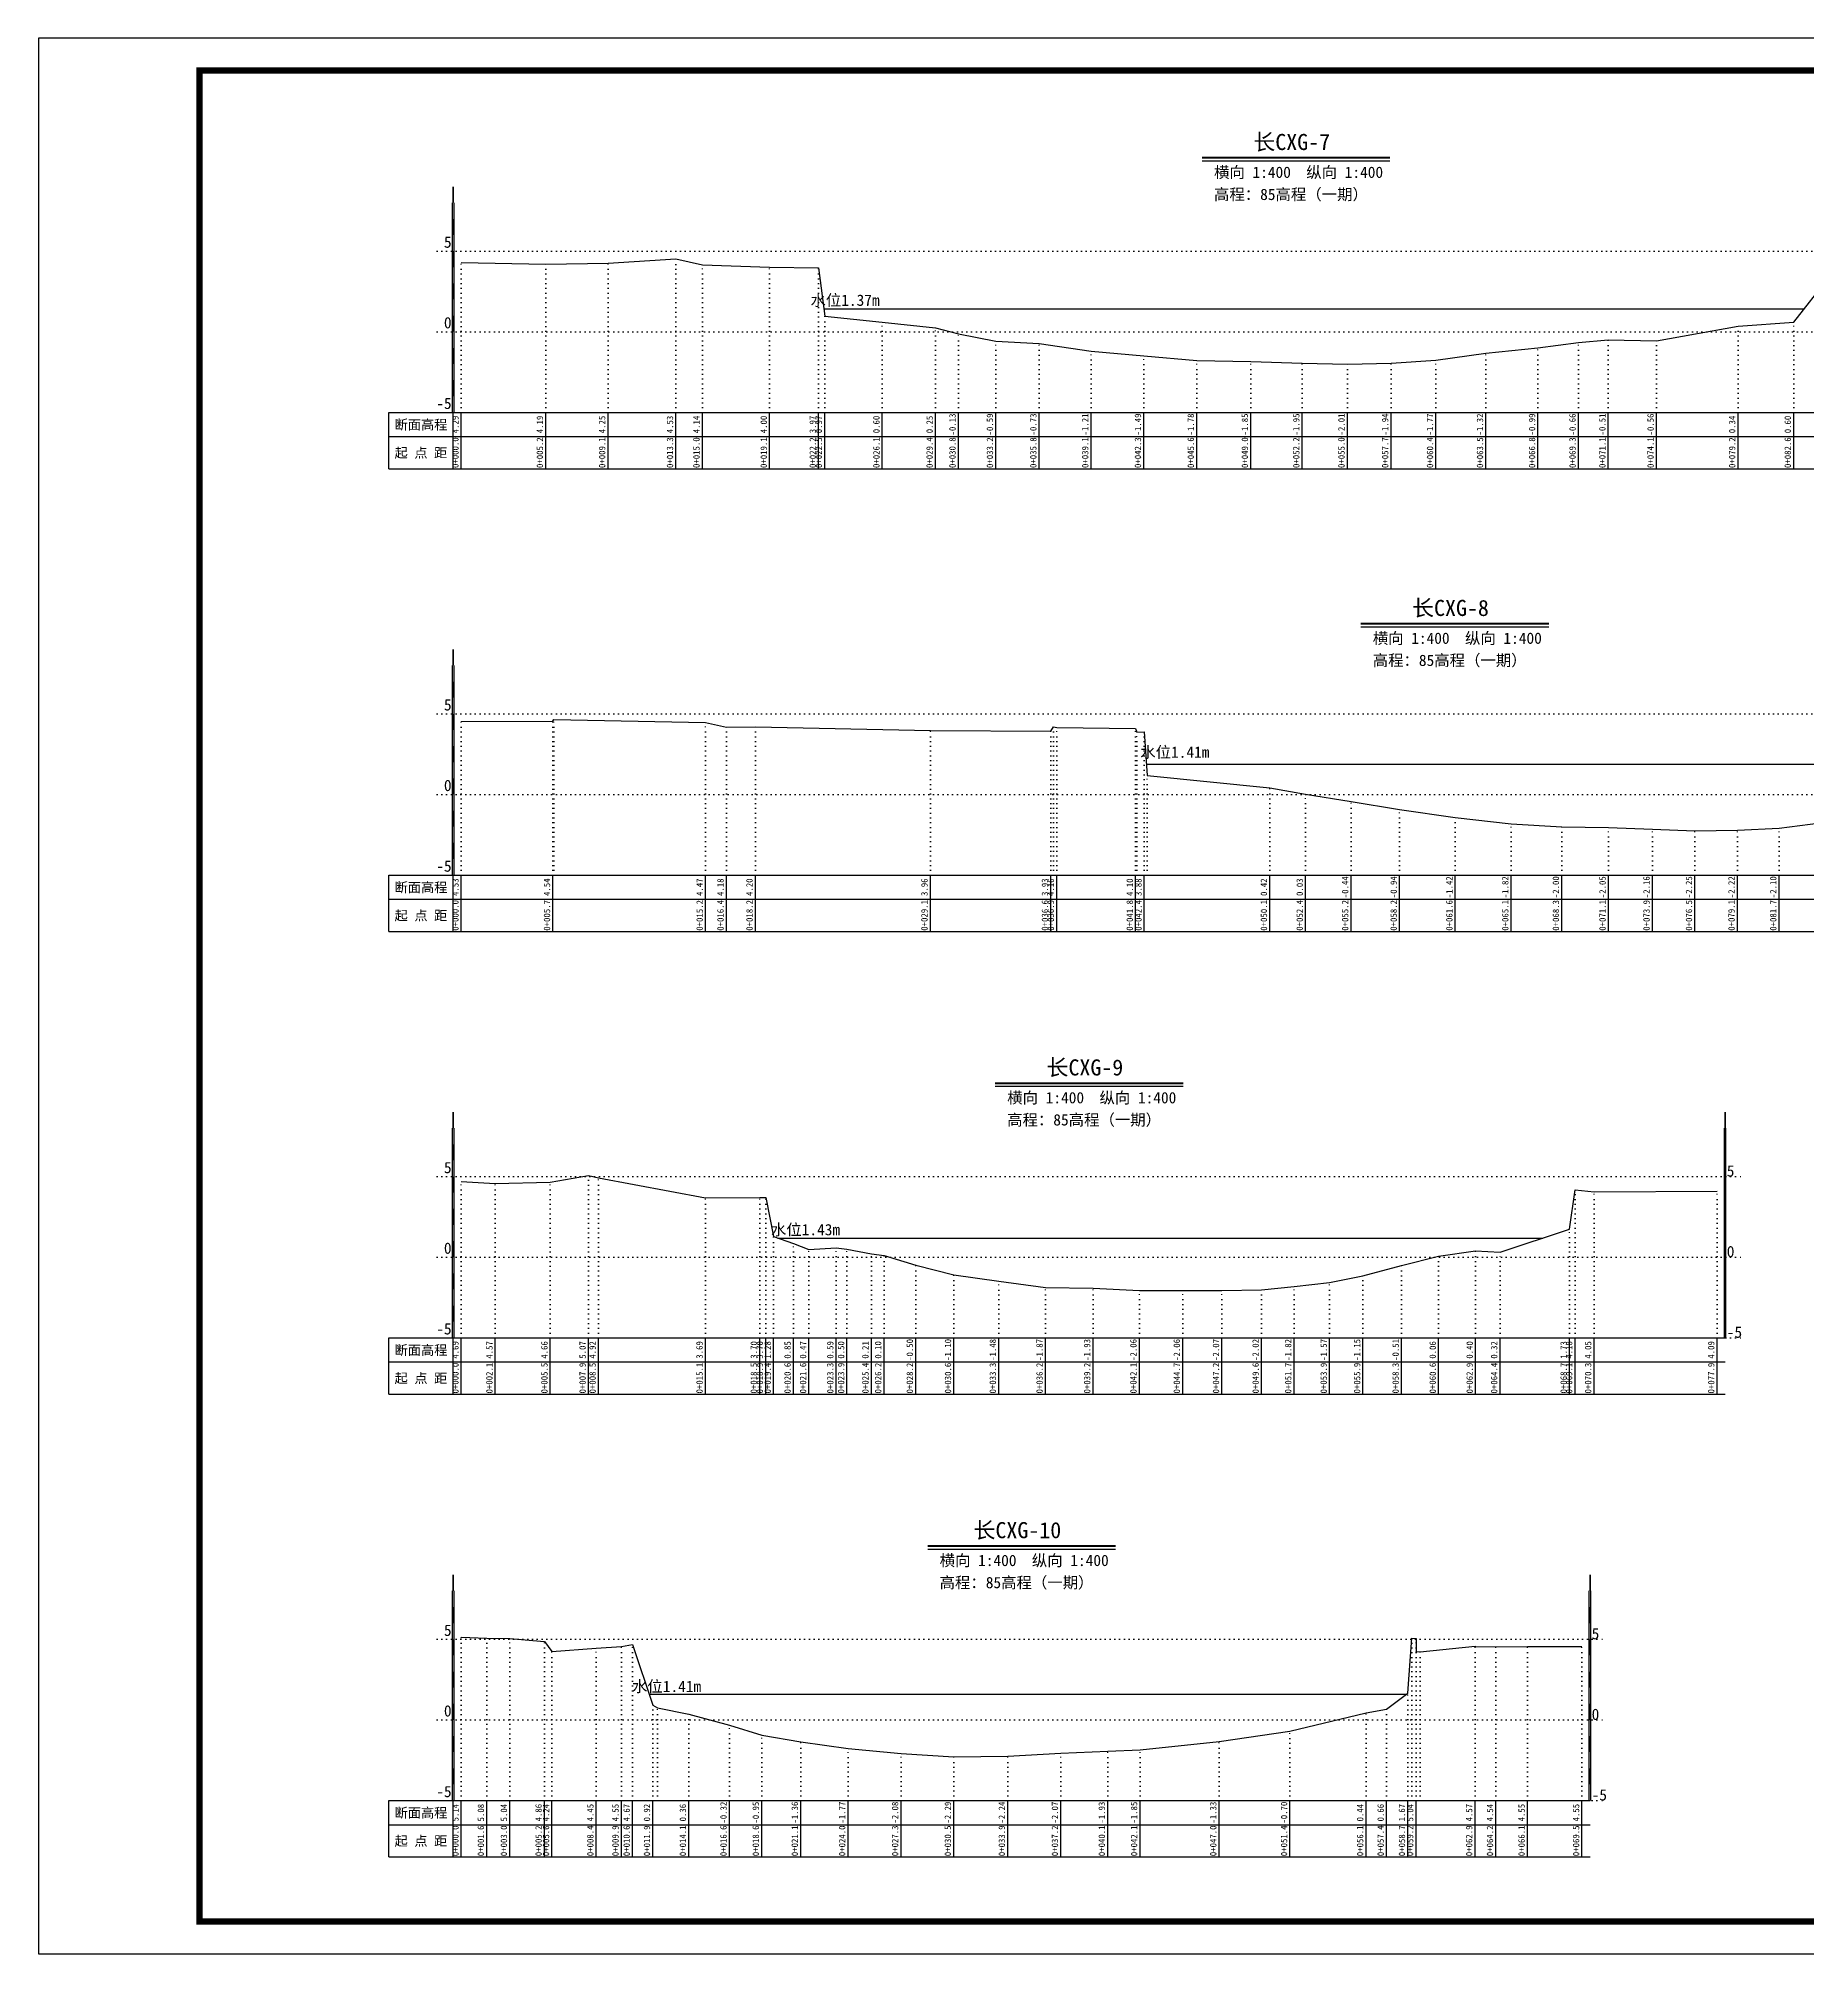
# Model space of a CAD drawing. Header units: millimetres. Extents: x 519117 to 521788, y 3371934 to 3372232.
# Drawn here: x 520017.2 to 520291.5, y 3371934.3 to 3372231.3 of the extents above; entities that cross this region are included whole.
import ezdxf
from ezdxf.enums import TextEntityAlignment as Align

# ---------------------------------------------------------------- set-up
doc = ezdxf.new("R2010")
doc.units = ezdxf.units.MM
doc.header["$LTSCALE"] = 0.4
doc.header["$MEASUREMENT"] = 0
doc.linetypes.add('X4', pattern=[1.6, 0, -1.6])
for name, color, linetype in [('DMX', 1, 'Continuous'), ('zdm1', 5, 'Continuous'), ('ZDMT5', 3, 'Continuous'), ('图层1', 4, 'Continuous'), ('图框', 7, 'Continuous'), ('断面名称', 5, 'Continuous'), ('比例尺', 3, 'Continuous')]:
    doc.layers.add(name, color=color, linetype=linetype)
doc.styles.add('HDM', font='仿宋_GB2312.ttf')

msp = doc.modelspace()

# ---------------------------------------------------------------- linework, layer by layer
at = {"layer": 'DMX', "linetype": 'Continuous', "flags": 128}
for points in [[(520082.8, 3372196.5), (520095.9, 3372196.25), (520105.55, 3372196.4), (520116.08, 3372197.1), (520120.18, 3372196.13), (520130.6, 3372195.78), (520138.2, 3372195.7), (520139.15, 3372188.2), (520148.08, 3372187.28), (520156.33, 3372186.4), (520159.88, 3372185.45), (520165.68, 3372184.3), (520172.4, 3372183.95), (520180.45, 3372182.75), (520188.63, 3372182.05), (520196.83, 3372181.33), (520205.2, 3372181.15), (520213.18, 3372180.9), (520220.18, 3372180.75), (520226.95, 3372180.93), (520233.9, 3372181.35), (520241.65, 3372182.48), (520249.73, 3372183.3), (520256, 3372184.13), (520260.63, 3372184.5), (520268.1, 3372184.38), (520280.75, 3372186.63), (520289.38, 3372187.28), (520294.8, 3372194.2)], [(520082.8, 3372125.35), (520097, 3372125.38), (520097.13, 3372125.65), (520120.68, 3372125.2), (520123.9, 3372124.48), (520128.4, 3372124.53), (520155.53, 3372123.93), (520174.2, 3372123.85), (520174.6, 3372124.5), (520175.13, 3372124.43), (520187.35, 3372124.28), (520187.55, 3372123.7), (520188.7, 3372123.73), (520189.13, 3372116.98), (520208.15, 3372115.08), (520213.7, 3372114.1), (520220.75, 3372112.93), (520228.28, 3372111.68), (520236.9, 3372110.48), (520245.58, 3372109.48), (520253.43, 3372109.03), (520260.65, 3372108.9), (520267.48, 3372108.63), (520274.05, 3372108.4), (520280.65, 3372108.48), (520287.13, 3372108.78), (520293.55, 3372109.63)], [(520082.8, 3372054), (520088.08, 3372053.7), (520096.6, 3372053.93), (520102.53, 3372054.95), (520104.08, 3372054.58), (520120.65, 3372051.5), (520129.08, 3372051.53), (520130, 3372051.53), (520131.23, 3372045.48), (520134.3, 3372044.4), (520136.7, 3372043.45), (520140.93, 3372043.75), (520142.6, 3372043.53), (520146.38, 3372042.8), (520148.35, 3372042.53), (520153.25, 3372041.03), (520159.18, 3372039.53), (520166.13, 3372038.58), (520173.38, 3372037.6), (520180.75, 3372037.45), (520187.93, 3372037.13), (520194.65, 3372037.13), (520200.73, 3372037.1), (520206.88, 3372037.23), (520211.93, 3372037.73), (520217.43, 3372038.35), (520222.6, 3372039.4), (520228.58, 3372041), (520234.33, 3372042.43), (520240.05, 3372043.28), (520243.85, 3372043.08), (520254.63, 3372046.6), (520255.48, 3372052.73), (520258.43, 3372052.4), (520277.5, 3372052.5)], [(520082.8, 3371983.38), (520086.75, 3371983.23), (520090.33, 3371983.13), (520095.7, 3371982.68), (520096.85, 3371981.13), (520103.73, 3371981.65), (520107.63, 3371981.9), (520109.35, 3371982.2), (520112.5, 3371972.83), (520113.23, 3371972.38), (520118.08, 3371971.43), (520124.38, 3371969.73), (520129.38, 3371968.15), (520135.43, 3371967.13), (520142.78, 3371966.1), (520150.98, 3371965.33), (520159.15, 3371964.8), (520167.53, 3371964.93), (520175.75, 3371965.35), (520183.03, 3371965.7), (520188.03, 3371965.9), (520200.3, 3371967.2), (520211.28, 3371968.78), (520223.08, 3371971.63), (520226.25, 3371972.18), (520229.55, 3371974.7), (520230.15, 3371983.2), (520230.83, 3371983.13), (520230.83, 3371981.15), (520231.48, 3371981.08), (520239.98, 3371981.95), (520239.98, 3371981.9), (520243.2, 3371981.88), (520248.1, 3371981.9), (520256.55, 3371981.9)]]:
    msp.add_lwpolyline(points, dxfattribs=at)
at = {"layer": 'zdm1', "linetype": 'Continuous'}
for p, q in [((520081.43, 3372173.28), (520081.43, 3372205.78)), ((520081.68, 3372173.28), (520081.68, 3372205.78)), ((520071.55, 3372164.53), (520071.55, 3372173.28)), ((520071.55, 3372173.28), (520082.8, 3372173.28)), ((520081.55, 3372164.53), (520081.55, 3372173.28)), ((520082.8, 3372173.28), (520342.88, 3372173.28)), ((520071.55, 3372169.53), (520342.88, 3372169.53)), ((520071.55, 3372164.53), (520342.88, 3372164.53)), ((520081.43, 3372101.53), (520081.43, 3372134.03)), ((520081.68, 3372101.53), (520081.68, 3372134.03)), ((520071.55, 3372092.78), (520071.55, 3372101.53)), ((520071.55, 3372101.53), (520082.8, 3372101.53)), ((520081.55, 3372092.78), (520081.55, 3372101.53)), ((520082.8, 3372101.53), (520392.1, 3372101.53)), ((520071.55, 3372097.78), (520392.1, 3372097.78)), ((520071.55, 3372092.78), (520392.1, 3372092.78)), ((520081.43, 3372029.78), (520081.43, 3372062.28)), ((520081.68, 3372029.78), (520081.68, 3372062.28)), ((520278.63, 3372029.78), (520278.63, 3372062.28)), ((520278.88, 3372029.78), (520278.88, 3372062.28)), ((520071.55, 3372021.03), (520071.55, 3372029.78)), ((520071.55, 3372029.78), (520082.8, 3372029.78)), ((520081.55, 3372021.03), (520081.55, 3372029.78)), ((520082.8, 3372029.78), (520278.75, 3372029.78)), ((520071.55, 3372026.03), (520278.75, 3372026.03)), ((520071.55, 3372021.03), (520278.75, 3372021.03)), ((520081.43, 3371958.03), (520081.43, 3371990.53)), ((520081.68, 3371958.03), (520081.68, 3371990.53)), ((520257.68, 3371958.03), (520257.68, 3371990.53)), ((520257.93, 3371958.03), (520257.93, 3371990.53)), ((520071.55, 3371949.28), (520071.55, 3371958.03)), ((520071.55, 3371958.03), (520082.8, 3371958.03)), ((520081.55, 3371949.28), (520081.55, 3371958.03)), ((520082.8, 3371958.03), (520257.8, 3371958.03)), ((520071.55, 3371954.28), (520257.8, 3371954.28)), ((520071.55, 3371949.28), (520257.8, 3371949.28))]:
    msp.add_line(p, q, dxfattribs=at)
at = {"layer": 'zdm1', "linetype": 'X4'}
for p, q in [((520079.05, 3372198.28), (520345.38, 3372198.28)), ((520079.05, 3372185.78), (520345.38, 3372185.78)), ((520079.05, 3372173.28), (520345.38, 3372173.28)), ((520079.05, 3372126.53), (520394.6, 3372126.53)), ((520079.05, 3372114.03), (520394.6, 3372114.03)), ((520079.05, 3372101.53), (520394.6, 3372101.53)), ((520079.05, 3372054.78), (520281.25, 3372054.78)), ((520079.05, 3372042.28), (520281.25, 3372042.28)), ((520079.05, 3372029.78), (520281.25, 3372029.78)), ((520079.05, 3371983.03), (520260.3, 3371983.03)), ((520079.05, 3371970.53), (520260.3, 3371970.53)), ((520079.05, 3371958.03), (520260.3, 3371958.03))]:
    msp.add_line(p, q, dxfattribs=at)
at = {"layer": 'zdm1', "linetype": 'Continuous', "flags": 128}
for points in [[(520081.55, 3372205.78, 0.25, 0.25, 0), (520081.55, 3372208.28, 0.25, 0.25, 0)], [(520081.55, 3372200.78, 0.25, 0.25, 0), (520081.55, 3372203.28, 0.25, 0.25, 0)], [(520081.55, 3372195.78, 0.25, 0.25, 0), (520081.55, 3372198.28, 0.25, 0.25, 0)], [(520081.55, 3372190.78, 0.25, 0.25, 0), (520081.55, 3372193.28, 0.25, 0.25, 0)], [(520081.55, 3372185.78, 0.25, 0.25, 0), (520081.55, 3372188.28, 0.25, 0.25, 0)], [(520081.55, 3372180.78, 0.25, 0.25, 0), (520081.55, 3372183.28, 0.25, 0.25, 0)], [(520081.55, 3372175.78, 0.25, 0.25, 0), (520081.55, 3372178.28, 0.25, 0.25, 0)], [(520081.55, 3372134.03, 0.25, 0.25, 0), (520081.55, 3372136.53, 0.25, 0.25, 0)], [(520081.55, 3372129.03, 0.25, 0.25, 0), (520081.55, 3372131.53, 0.25, 0.25, 0)], [(520081.55, 3372124.03, 0.25, 0.25, 0), (520081.55, 3372126.53, 0.25, 0.25, 0)], [(520081.55, 3372119.03, 0.25, 0.25, 0), (520081.55, 3372121.53, 0.25, 0.25, 0)], [(520081.55, 3372114.03, 0.25, 0.25, 0), (520081.55, 3372116.53, 0.25, 0.25, 0)], [(520081.55, 3372109.03, 0.25, 0.25, 0), (520081.55, 3372111.53, 0.25, 0.25, 0)], [(520081.55, 3372104.03, 0.25, 0.25, 0), (520081.55, 3372106.53, 0.25, 0.25, 0)], [(520081.55, 3372062.28, 0.25, 0.25, 0), (520081.55, 3372064.78, 0.25, 0.25, 0)], [(520278.75, 3372062.28, 0.25, 0.25, 0), (520278.75, 3372064.78, 0.25, 0.25, 0)], [(520081.55, 3372057.28, 0.25, 0.25, 0), (520081.55, 3372059.78, 0.25, 0.25, 0)], [(520278.75, 3372057.28, 0.25, 0.25, 0), (520278.75, 3372059.78, 0.25, 0.25, 0)], [(520081.55, 3372052.28, 0.25, 0.25, 0), (520081.55, 3372054.78, 0.25, 0.25, 0)], [(520278.75, 3372052.28, 0.25, 0.25, 0), (520278.75, 3372054.78, 0.25, 0.25, 0)], [(520081.55, 3372047.28, 0.25, 0.25, 0), (520081.55, 3372049.78, 0.25, 0.25, 0)], [(520278.75, 3372047.28, 0.25, 0.25, 0), (520278.75, 3372049.78, 0.25, 0.25, 0)], [(520081.55, 3372042.28, 0.25, 0.25, 0), (520081.55, 3372044.78, 0.25, 0.25, 0)], [(520278.75, 3372042.28, 0.25, 0.25, 0), (520278.75, 3372044.78, 0.25, 0.25, 0)], [(520081.55, 3372037.28, 0.25, 0.25, 0), (520081.55, 3372039.78, 0.25, 0.25, 0)], [(520278.75, 3372037.28, 0.25, 0.25, 0), (520278.75, 3372039.78, 0.25, 0.25, 0)], [(520081.55, 3372032.28, 0.25, 0.25, 0), (520081.55, 3372034.78, 0.25, 0.25, 0)], [(520278.75, 3372032.28, 0.25, 0.25, 0), (520278.75, 3372034.78, 0.25, 0.25, 0)], [(520081.55, 3371990.53, 0.25, 0.25, 0), (520081.55, 3371993.03, 0.25, 0.25, 0)], [(520257.8, 3371990.53, 0.25, 0.25, 0), (520257.8, 3371993.03, 0.25, 0.25, 0)], [(520081.55, 3371985.53, 0.25, 0.25, 0), (520081.55, 3371988.03, 0.25, 0.25, 0)], [(520257.8, 3371985.53, 0.25, 0.25, 0), (520257.8, 3371988.03, 0.25, 0.25, 0)], [(520081.55, 3371980.53, 0.25, 0.25, 0), (520081.55, 3371983.03, 0.25, 0.25, 0)], [(520257.8, 3371980.53, 0.25, 0.25, 0), (520257.8, 3371983.03, 0.25, 0.25, 0)], [(520081.55, 3371975.53, 0.25, 0.25, 0), (520081.55, 3371978.03, 0.25, 0.25, 0)], [(520257.8, 3371975.53, 0.25, 0.25, 0), (520257.8, 3371978.03, 0.25, 0.25, 0)], [(520081.55, 3371970.53, 0.25, 0.25, 0), (520081.55, 3371973.03, 0.25, 0.25, 0)], [(520257.8, 3371970.53, 0.25, 0.25, 0), (520257.8, 3371973.03, 0.25, 0.25, 0)], [(520081.55, 3371965.53, 0.25, 0.25, 0), (520081.55, 3371968.03, 0.25, 0.25, 0)], [(520257.8, 3371965.53, 0.25, 0.25, 0), (520257.8, 3371968.03, 0.25, 0.25, 0)], [(520081.55, 3371960.53, 0.25, 0.25, 0), (520081.55, 3371963.03, 0.25, 0.25, 0)], [(520257.8, 3371960.53, 0.25, 0.25, 0), (520257.8, 3371963.03, 0.25, 0.25, 0)]]:
    msp.add_lwpolyline(points, format="xyseb", dxfattribs=at)
at = {"layer": 'ZDMT5', "linetype": 'X4'}
for p, q in [((520082.8, 3372173.28), (520082.8, 3372196.5)), ((520095.9, 3372173.28), (520095.9, 3372196.25)), ((520105.55, 3372173.28), (520105.55, 3372196.4)), ((520116.08, 3372173.28), (520116.08, 3372197.1)), ((520120.18, 3372173.28), (520120.18, 3372196.13)), ((520130.6, 3372173.28), (520130.6, 3372195.78)), ((520138.2, 3372173.28), (520138.2, 3372195.7)), ((520139.15, 3372173.28), (520139.15, 3372188.2)), ((520148.08, 3372173.28), (520148.08, 3372187.28)), ((520156.33, 3372173.28), (520156.33, 3372186.4)), ((520280.75, 3372173.28), (520280.75, 3372186.63)), ((520289.38, 3372173.28), (520289.38, 3372187.28)), ((520159.88, 3372173.28), (520159.88, 3372185.45)), ((520165.68, 3372173.28), (520165.68, 3372184.3)), ((520172.4, 3372173.28), (520172.4, 3372183.95)), ((520180.45, 3372173.28), (520180.45, 3372182.75)), ((520249.73, 3372173.28), (520249.73, 3372183.3)), ((520256, 3372173.28), (520256, 3372184.13)), ((520260.63, 3372173.28), (520260.63, 3372184.5)), ((520268.1, 3372173.28), (520268.1, 3372184.38)), ((520188.63, 3372173.28), (520188.63, 3372182.05)), ((520196.83, 3372173.28), (520196.83, 3372181.33)), ((520205.2, 3372173.28), (520205.2, 3372181.15)), ((520213.18, 3372173.28), (520213.18, 3372180.9)), ((520220.18, 3372173.28), (520220.18, 3372180.75)), ((520226.95, 3372173.28), (520226.95, 3372180.93)), ((520233.9, 3372173.28), (520233.9, 3372181.35)), ((520241.65, 3372173.28), (520241.65, 3372182.48)), ((520082.8, 3372101.53), (520082.8, 3372125.35)), ((520097, 3372101.53), (520097, 3372125.38)), ((520097.13, 3372101.53), (520097.13, 3372125.65)), ((520120.68, 3372101.53), (520120.68, 3372125.2)), ((520123.9, 3372101.53), (520123.9, 3372124.48)), ((520128.4, 3372101.53), (520128.4, 3372124.53)), ((520155.53, 3372101.53), (520155.53, 3372123.93)), ((520174.2, 3372101.53), (520174.2, 3372123.85)), ((520174.6, 3372101.53), (520174.6, 3372124.5)), ((520175.13, 3372101.53), (520175.13, 3372124.43)), ((520187.35, 3372101.53), (520187.35, 3372124.28)), ((520187.55, 3372101.53), (520187.55, 3372123.7)), ((520188.7, 3372101.53), (520188.7, 3372123.73)), ((520189.13, 3372101.53), (520189.13, 3372116.98)), ((520208.15, 3372101.53), (520208.15, 3372115.08)), ((520213.7, 3372101.53), (520213.7, 3372114.1)), ((520220.75, 3372101.53), (520220.75, 3372112.93)), ((520228.28, 3372101.53), (520228.28, 3372111.68)), ((520236.9, 3372101.53), (520236.9, 3372110.48)), ((520245.58, 3372101.53), (520245.58, 3372109.48)), ((520253.43, 3372101.53), (520253.43, 3372109.03)), ((520260.65, 3372101.53), (520260.65, 3372108.9)), ((520267.48, 3372101.53), (520267.48, 3372108.63)), ((520274.05, 3372101.53), (520274.05, 3372108.4)), ((520280.65, 3372101.53), (520280.65, 3372108.48)), ((520287.13, 3372101.53), (520287.13, 3372108.78)), ((520102.53, 3372029.78), (520102.53, 3372054.95)), ((520082.8, 3372029.78), (520082.8, 3372054)), ((520088.08, 3372029.78), (520088.08, 3372053.7)), ((520096.6, 3372029.78), (520096.6, 3372053.93)), ((520104.08, 3372029.78), (520104.08, 3372054.58)), ((520255.48, 3372029.78), (520255.48, 3372052.73)), ((520258.43, 3372029.78), (520258.43, 3372052.4)), ((520277.5, 3372029.78), (520277.5, 3372052.5)), ((520120.65, 3372029.78), (520120.65, 3372051.5)), ((520129.08, 3372029.78), (520129.08, 3372051.53)), ((520130, 3372029.78), (520130, 3372051.53)), ((520254.63, 3372029.78), (520254.63, 3372046.6)), ((520131.23, 3372029.78), (520131.23, 3372045.48)), ((520134.3, 3372029.78), (520134.3, 3372044.4)), ((520136.7, 3372029.78), (520136.7, 3372043.45)), ((520140.93, 3372029.78), (520140.93, 3372043.75)), ((520142.6, 3372029.78), (520142.6, 3372043.53)), ((520240.05, 3372029.78), (520240.05, 3372043.28)), ((520243.85, 3372029.78), (520243.85, 3372043.08)), ((520146.38, 3372029.78), (520146.38, 3372042.8)), ((520148.35, 3372029.78), (520148.35, 3372042.53)), ((520153.25, 3372029.78), (520153.25, 3372041.03)), ((520228.58, 3372029.78), (520228.58, 3372041)), ((520234.33, 3372029.78), (520234.33, 3372042.43)), ((520159.18, 3372029.78), (520159.18, 3372039.53)), ((520166.13, 3372029.78), (520166.13, 3372038.58)), ((520173.38, 3372029.78), (520173.38, 3372037.6)), ((520180.75, 3372029.78), (520180.75, 3372037.45)), ((520187.93, 3372029.78), (520187.93, 3372037.13)), ((520194.65, 3372029.78), (520194.65, 3372037.13)), ((520200.73, 3372029.78), (520200.73, 3372037.1)), ((520206.88, 3372029.78), (520206.88, 3372037.23)), ((520211.93, 3372029.78), (520211.93, 3372037.73)), ((520217.43, 3372029.78), (520217.43, 3372038.35)), ((520222.6, 3372029.78), (520222.6, 3372039.4)), ((520082.8, 3371958.03), (520082.8, 3371983.38)), ((520086.75, 3371958.03), (520086.75, 3371983.23)), ((520090.33, 3371958.03), (520090.33, 3371983.13)), ((520095.7, 3371958.03), (520095.7, 3371982.68)), ((520096.85, 3371958.03), (520096.85, 3371981.13)), ((520103.73, 3371958.03), (520103.73, 3371981.65)), ((520107.63, 3371958.03), (520107.63, 3371981.9)), ((520109.35, 3371958.03), (520109.35, 3371982.2)), ((520230.15, 3371958.03), (520230.15, 3371983.2)), ((520230.83, 3371958.03), (520230.83, 3371983.13)), ((520230.83, 3371958.03), (520230.83, 3371981.15)), ((520231.48, 3371958.03), (520231.48, 3371981.08)), ((520239.98, 3371958.03), (520239.98, 3371981.95)), ((520239.98, 3371958.03), (520239.98, 3371981.9)), ((520243.2, 3371958.03), (520243.2, 3371981.88)), ((520248.1, 3371958.03), (520248.1, 3371981.9)), ((520256.55, 3371958.03), (520256.55, 3371981.9)), ((520229.55, 3371958.03), (520229.55, 3371974.7)), ((520112.5, 3371958.03), (520112.5, 3371972.83)), ((520113.23, 3371958.03), (520113.23, 3371972.38)), ((520226.25, 3371958.03), (520226.25, 3371972.18)), ((520118.08, 3371958.03), (520118.08, 3371971.43)), ((520124.38, 3371958.03), (520124.38, 3371969.73)), ((520211.28, 3371958.03), (520211.28, 3371968.78)), ((520223.08, 3371958.03), (520223.08, 3371971.63)), ((520129.38, 3371958.03), (520129.38, 3371968.15)), ((520135.43, 3371958.03), (520135.43, 3371967.13)), ((520142.78, 3371958.03), (520142.78, 3371966.1)), ((520188.03, 3371958.03), (520188.03, 3371965.9)), ((520200.3, 3371958.03), (520200.3, 3371967.2)), ((520150.98, 3371958.03), (520150.98, 3371965.33)), ((520159.15, 3371958.03), (520159.15, 3371964.8)), ((520167.53, 3371958.03), (520167.53, 3371964.93)), ((520175.75, 3371958.03), (520175.75, 3371965.35)), ((520183.03, 3371958.03), (520183.03, 3371965.7))]:
    msp.add_line(p, q, dxfattribs=at)
at = {"layer": 'ZDMT5', "linetype": 'Continuous'}
for p, q in [((520082.8, 3372164.53), (520082.8, 3372173.28)), ((520095.9, 3372164.53), (520095.9, 3372173.28)), ((520105.55, 3372164.53), (520105.55, 3372173.28)), ((520116.08, 3372164.53), (520116.08, 3372173.28)), ((520120.18, 3372164.53), (520120.18, 3372173.28)), ((520130.6, 3372164.53), (520130.6, 3372173.28)), ((520138.2, 3372164.53), (520138.2, 3372173.28)), ((520139.15, 3372164.53), (520139.15, 3372173.28)), ((520148.08, 3372164.53), (520148.08, 3372173.28)), ((520156.33, 3372164.53), (520156.33, 3372173.28)), ((520159.88, 3372164.53), (520159.88, 3372173.28)), ((520165.68, 3372164.53), (520165.68, 3372173.28)), ((520172.4, 3372164.53), (520172.4, 3372173.28)), ((520180.45, 3372164.53), (520180.45, 3372173.28)), ((520188.63, 3372164.53), (520188.63, 3372173.28)), ((520196.83, 3372164.53), (520196.83, 3372173.28)), ((520205.2, 3372164.53), (520205.2, 3372173.28)), ((520213.18, 3372164.53), (520213.18, 3372173.28)), ((520220.18, 3372164.53), (520220.18, 3372173.28)), ((520226.95, 3372164.53), (520226.95, 3372173.28)), ((520233.9, 3372164.53), (520233.9, 3372173.28)), ((520241.65, 3372164.53), (520241.65, 3372173.28)), ((520249.73, 3372164.53), (520249.73, 3372173.28)), ((520256, 3372164.53), (520256, 3372173.28)), ((520260.63, 3372164.53), (520260.63, 3372173.28)), ((520268.1, 3372164.53), (520268.1, 3372173.28)), ((520280.75, 3372164.53), (520280.75, 3372173.28)), ((520289.38, 3372164.53), (520289.38, 3372173.28)), ((520082.8, 3372092.78), (520082.8, 3372101.53)), ((520097, 3372092.78), (520097, 3372101.53)), ((520120.68, 3372092.78), (520120.68, 3372101.53)), ((520123.9, 3372092.78), (520123.9, 3372101.53)), ((520128.4, 3372092.78), (520128.4, 3372101.53)), ((520155.53, 3372092.78), (520155.53, 3372101.53)), ((520174.2, 3372092.78), (520174.2, 3372101.53)), ((520175.13, 3372092.78), (520175.13, 3372101.53)), ((520187.35, 3372092.78), (520187.35, 3372101.53)), ((520188.7, 3372092.78), (520188.7, 3372101.53)), ((520208.15, 3372092.78), (520208.15, 3372101.53)), ((520213.7, 3372092.78), (520213.7, 3372101.53)), ((520220.75, 3372092.78), (520220.75, 3372101.53)), ((520228.28, 3372092.78), (520228.28, 3372101.53)), ((520236.9, 3372092.78), (520236.9, 3372101.53)), ((520245.58, 3372092.78), (520245.58, 3372101.53)), ((520253.43, 3372092.78), (520253.43, 3372101.53)), ((520260.65, 3372092.78), (520260.65, 3372101.53)), ((520267.48, 3372092.78), (520267.48, 3372101.53)), ((520274.05, 3372092.78), (520274.05, 3372101.53)), ((520280.65, 3372092.78), (520280.65, 3372101.53)), ((520287.13, 3372092.78), (520287.13, 3372101.53)), ((520082.8, 3372021.03), (520082.8, 3372029.78)), ((520088.08, 3372021.03), (520088.08, 3372029.78)), ((520096.6, 3372021.03), (520096.6, 3372029.78)), ((520102.53, 3372021.03), (520102.53, 3372029.78)), ((520104.08, 3372021.03), (520104.08, 3372029.78)), ((520120.65, 3372021.03), (520120.65, 3372029.78)), ((520129.08, 3372021.03), (520129.08, 3372029.78)), ((520130, 3372021.03), (520130, 3372029.78)), ((520131.23, 3372021.03), (520131.23, 3372029.78)), ((520134.3, 3372021.03), (520134.3, 3372029.78)), ((520136.7, 3372021.03), (520136.7, 3372029.78)), ((520140.93, 3372021.03), (520140.93, 3372029.78)), ((520142.6, 3372021.03), (520142.6, 3372029.78)), ((520146.38, 3372021.03), (520146.38, 3372029.78)), ((520148.35, 3372021.03), (520148.35, 3372029.78)), ((520153.25, 3372021.03), (520153.25, 3372029.78)), ((520159.18, 3372021.03), (520159.18, 3372029.78)), ((520166.13, 3372021.03), (520166.13, 3372029.78)), ((520173.38, 3372021.03), (520173.38, 3372029.78)), ((520180.75, 3372021.03), (520180.75, 3372029.78)), ((520187.93, 3372021.03), (520187.93, 3372029.78)), ((520194.65, 3372021.03), (520194.65, 3372029.78)), ((520200.73, 3372021.03), (520200.73, 3372029.78)), ((520206.88, 3372021.03), (520206.88, 3372029.78)), ((520211.93, 3372021.03), (520211.93, 3372029.78)), ((520217.43, 3372021.03), (520217.43, 3372029.78)), ((520222.6, 3372021.03), (520222.6, 3372029.78)), ((520228.58, 3372021.03), (520228.58, 3372029.78)), ((520234.33, 3372021.03), (520234.33, 3372029.78)), ((520240.05, 3372021.03), (520240.05, 3372029.78)), ((520243.85, 3372021.03), (520243.85, 3372029.78)), ((520254.63, 3372021.03), (520254.63, 3372029.78)), ((520255.48, 3372021.03), (520255.48, 3372029.78)), ((520258.43, 3372021.03), (520258.43, 3372029.78)), ((520277.5, 3372021.03), (520277.5, 3372029.78)), ((520082.8, 3371949.28), (520082.8, 3371958.03)), ((520086.75, 3371949.28), (520086.75, 3371958.03)), ((520090.33, 3371949.28), (520090.33, 3371958.03)), ((520095.7, 3371949.28), (520095.7, 3371958.03)), ((520096.85, 3371949.28), (520096.85, 3371958.03)), ((520103.73, 3371949.28), (520103.73, 3371958.03)), ((520107.63, 3371949.28), (520107.63, 3371958.03)), ((520109.35, 3371949.28), (520109.35, 3371958.03)), ((520112.5, 3371949.28), (520112.5, 3371958.03)), ((520118.08, 3371949.28), (520118.08, 3371958.03)), ((520124.38, 3371949.28), (520124.38, 3371958.03)), ((520129.38, 3371949.28), (520129.38, 3371958.03)), ((520135.43, 3371949.28), (520135.43, 3371958.03)), ((520142.78, 3371949.28), (520142.78, 3371958.03)), ((520150.98, 3371949.28), (520150.98, 3371958.03)), ((520159.15, 3371949.28), (520159.15, 3371958.03)), ((520167.53, 3371949.28), (520167.53, 3371958.03)), ((520175.75, 3371949.28), (520175.75, 3371958.03)), ((520183.03, 3371949.28), (520183.03, 3371958.03)), ((520188.03, 3371949.28), (520188.03, 3371958.03)), ((520200.3, 3371949.28), (520200.3, 3371958.03)), ((520211.28, 3371949.28), (520211.28, 3371958.03)), ((520223.08, 3371949.28), (520223.08, 3371958.03)), ((520226.25, 3371949.28), (520226.25, 3371958.03)), ((520229.55, 3371949.28), (520229.55, 3371958.03)), ((520230.83, 3371949.28), (520230.83, 3371958.03)), ((520239.98, 3371949.28), (520239.98, 3371958.03)), ((520243.2, 3371949.28), (520243.2, 3371958.03)), ((520248.1, 3371949.28), (520248.1, 3371958.03)), ((520256.55, 3371949.28), (520256.55, 3371958.03))]:
    msp.add_line(p, q, dxfattribs=at)
at = {"layer": '图层1', "color": 6, "linetype": 'Continuous', "flags": 128}
for points in [[(520290.95, 3372189.29), (520139.01, 3372189.29)], [(520189.02, 3372118.75), (520344.85, 3372118.75)], [(520131.9, 3372045.24), (520250.46, 3372045.24)], [(520229.27, 3371974.49), (520111.94, 3371974.49)]]:
    msp.add_lwpolyline(points, dxfattribs=at)
at = {"layer": '图框', "flags": 128}
msp.add_lwpolyline([(520017.23, 3371934.28), (520437.23, 3371934.28), (520437.23, 3372231.28), (520017.23, 3372231.28)], close=True, dxfattribs=at)
at = {"layer": '图框', "const_width": 1, "flags": 128}
msp.add_lwpolyline([(520042.23, 3371939.28), (520432.23, 3371939.28), (520432.23, 3372226.28), (520042.23, 3372226.28)], close=True, dxfattribs=at)
at = {"layer": '比例尺', "color": 3, "linetype": 'Continuous', "lineweight": 40}
for p, q in [((520197.65, 3372212.78), (520226.78, 3372212.78)), ((520222.26, 3372140.53), (520251.39, 3372140.53)), ((520165.59, 3372069.28), (520194.71, 3372069.28)), ((520155.11, 3371997.53), (520184.24, 3371997.53))]:
    msp.add_line(p, q, dxfattribs=at)
at = {"layer": '比例尺', "color": 3, "linetype": 'Continuous'}
for p, q in [((520197.65, 3372212.28), (520226.78, 3372212.28)), ((520222.26, 3372140.03), (520251.39, 3372140.03)), ((520165.59, 3372068.78), (520194.71, 3372068.78)), ((520155.11, 3371997.03), (520184.24, 3371997.03))]:
    msp.add_line(p, q, dxfattribs=at)

# ---------------------------------------------------------------- texts
at = {"layer": 'zdm1', "linetype": 'Continuous', "style": 'HDM'}
for s, p in [('5', (520081.3, 3372198.28)), ('0', (520081.3, 3372185.78)), ('-5', (520081.3, 3372173.28)), ('5', (520081.3, 3372126.53)), ('0', (520081.3, 3372114.03)), ('-5', (520081.3, 3372101.53)), ('5', (520081.3, 3372054.78)), ('0', (520081.3, 3372042.28)), ('-5', (520081.3, 3372029.78)), ('5', (520081.3, 3371983.03)), ('0', (520081.3, 3371970.53)), ('-5', (520081.3, 3371958.03))]:
    msp.add_text(s, height=1.75, dxfattribs=at).set_placement(p, align=Align.BOTTOM_RIGHT)
for s, p in [('断面高程', (520076.55, 3372171.4)), ('起 点 距', (520076.55, 3372167.03)), ('断面高程', (520076.55, 3372099.65)), ('起 点 距', (520076.55, 3372095.28)), ('断面高程', (520076.55, 3372027.9)), ('起 点 距', (520076.55, 3372023.53)), ('断面高程', (520076.55, 3371956.15)), ('起 点 距', (520076.55, 3371951.78))]:
    msp.add_text(s, height=1.5, dxfattribs=at).set_placement(p, align=Align.MIDDLE)
for s, p in [('5', (520279, 3372054.78)), ('0', (520279, 3372042.28)), ('-5', (520279, 3372029.78)), ('5', (520258.05, 3371983.03)), ('0', (520258.05, 3371970.53)), ('-5', (520258.05, 3371958.03))]:
    msp.add_text(s, height=1.75, dxfattribs=at).set_placement(p)
at = {"layer": 'ZDMT5', "linetype": 'Continuous', "style": 'HDM'}
for s, p in [('4.29', (520082.68, 3372171.4)), ('4.19', (520095.78, 3372171.4)), ('4.25', (520105.43, 3372171.4)), ('4.53', (520115.95, 3372171.4)), ('4.14', (520120.05, 3372171.4)), ('4.00', (520130.48, 3372171.4)), ('3.97', (520138.08, 3372171.4)), ('0.97', (520139.03, 3372171.4)), ('0.60', (520147.95, 3372171.4)), ('0.25', (520156.2, 3372171.4)), ('-0.13', (520159.75, 3372171.4)), ('-0.59', (520165.55, 3372171.4)), ('-0.73', (520172.28, 3372171.4)), ('-1.21', (520180.33, 3372171.4)), ('-1.49', (520188.5, 3372171.4)), ('-1.78', (520196.7, 3372171.4)), ('-1.85', (520205.08, 3372171.4)), ('-1.95', (520213.05, 3372171.4)), ('-2.01', (520220.05, 3372171.4)), ('-1.94', (520226.83, 3372171.4)), ('-1.77', (520233.78, 3372171.4)), ('-1.32', (520241.53, 3372171.4)), ('-0.99', (520249.6, 3372171.4)), ('-0.66', (520255.88, 3372171.4)), ('-0.51', (520260.5, 3372171.4)), ('-0.56', (520267.98, 3372171.4)), ('0.34', (520280.63, 3372171.4)), ('0.60', (520289.25, 3372171.4)), ('0+000.0', (520082.68, 3372167.03)), ('0+005.2', (520095.78, 3372167.03)), ('0+009.1', (520105.43, 3372167.03)), ('0+013.3', (520115.95, 3372167.03)), ('0+015.0', (520120.05, 3372167.03)), ('0+019.1', (520130.48, 3372167.03)), ('0+022.2', (520138.08, 3372167.03)), ('0+022.5', (520139.03, 3372167.03)), ('0+026.1', (520147.95, 3372167.03)), ('0+029.4', (520156.2, 3372167.03)), ('0+030.8', (520159.75, 3372167.03)), ('0+033.2', (520165.55, 3372167.03)), ('0+035.8', (520172.28, 3372167.03)), ('0+039.1', (520180.33, 3372167.03)), ('0+042.3', (520188.5, 3372167.03)), ('0+045.6', (520196.7, 3372167.03)), ('0+049.0', (520205.08, 3372167.03)), ('0+052.2', (520213.05, 3372167.03)), ('0+055.0', (520220.05, 3372167.03)), ('0+057.7', (520226.83, 3372167.03)), ('0+060.4', (520233.78, 3372167.03)), ('0+063.5', (520241.53, 3372167.03)), ('0+066.8', (520249.6, 3372167.03)), ('0+069.3', (520255.88, 3372167.03)), ('0+071.1', (520260.5, 3372167.03)), ('0+074.1', (520267.98, 3372167.03)), ('0+079.2', (520280.63, 3372167.03)), ('0+082.6', (520289.25, 3372167.03)), ('4.53', (520082.68, 3372099.65)), ('4.54', (520096.88, 3372099.65)), ('4.47', (520120.55, 3372099.65)), ('4.18', (520123.78, 3372099.65)), ('4.20', (520128.28, 3372099.65)), ('3.96', (520155.4, 3372099.65)), ('3.93', (520174.08, 3372099.65)), ('4.16', (520175, 3372099.65)), ('4.10', (520187.23, 3372099.65)), ('3.88', (520188.58, 3372099.65)), ('0.42', (520208.03, 3372099.65)), ('0.03', (520213.58, 3372099.65)), ('-0.44', (520220.63, 3372099.65)), ('-0.94', (520228.15, 3372099.65)), ('-1.42', (520236.78, 3372099.65)), ('-1.82', (520245.45, 3372099.65)), ('-2.00', (520253.3, 3372099.65)), ('-2.05', (520260.53, 3372099.65)), ('-2.16', (520267.35, 3372099.65)), ('-2.25', (520273.93, 3372099.65)), ('-2.22', (520280.53, 3372099.65)), ('-2.10', (520287, 3372099.65)), ('0+000.0', (520082.68, 3372095.28)), ('0+005.7', (520096.88, 3372095.28)), ('0+015.2', (520120.55, 3372095.28)), ('0+016.4', (520123.78, 3372095.28)), ('0+018.2', (520128.28, 3372095.28)), ('0+029.1', (520155.4, 3372095.28)), ('0+036.6', (520174.08, 3372095.28)), ('0+036.9', (520175, 3372095.28)), ('0+041.8', (520187.23, 3372095.28)), ('0+042.4', (520188.58, 3372095.28)), ('0+050.1', (520208.03, 3372095.28)), ('0+052.4', (520213.58, 3372095.28)), ('0+055.2', (520220.63, 3372095.28)), ('0+058.2', (520228.15, 3372095.28)), ('0+061.6', (520236.78, 3372095.28)), ('0+065.1', (520245.45, 3372095.28)), ('0+068.3', (520253.3, 3372095.28)), ('0+071.1', (520260.53, 3372095.28)), ('0+073.9', (520267.35, 3372095.28)), ('0+076.5', (520273.93, 3372095.28)), ('0+079.1', (520280.53, 3372095.28)), ('0+081.7', (520287, 3372095.28)), ('4.69', (520082.68, 3372027.9)), ('4.57', (520087.95, 3372027.9)), ('4.66', (520096.48, 3372027.9)), ('5.07', (520102.4, 3372027.9)), ('4.92', (520103.95, 3372027.9)), ('3.69', (520120.53, 3372027.9)), ('3.70', (520128.95, 3372027.9)), ('3.70', (520129.88, 3372027.9)), ('1.28', (520131.1, 3372027.9)), ('0.85', (520134.18, 3372027.9)), ('0.47', (520136.58, 3372027.9)), ('0.59', (520140.8, 3372027.9)), ('0.50', (520142.48, 3372027.9)), ('0.21', (520146.25, 3372027.9)), ('0.10', (520148.23, 3372027.9)), ('-0.50', (520153.13, 3372027.9)), ('-1.10', (520159.05, 3372027.9)), ('-1.48', (520166, 3372027.9)), ('-1.87', (520173.25, 3372027.9)), ('-1.93', (520180.63, 3372027.9)), ('-2.06', (520187.8, 3372027.9)), ('-2.06', (520194.53, 3372027.9)), ('-2.07', (520200.6, 3372027.9)), ('-2.02', (520206.75, 3372027.9)), ('-1.82', (520211.8, 3372027.9)), ('-1.57', (520217.3, 3372027.9)), ('-1.15', (520222.48, 3372027.9)), ('-0.51', (520228.45, 3372027.9)), ('0.06', (520234.2, 3372027.9)), ('0.40', (520239.93, 3372027.9)), ('0.32', (520243.73, 3372027.9)), ('1.73', (520254.5, 3372027.9)), ('4.18', (520255.35, 3372027.9)), ('4.05', (520258.3, 3372027.9)), ('4.09', (520277.38, 3372027.9)), ('0+000.0', (520082.68, 3372023.53)), ('0+002.1', (520087.95, 3372023.53)), ('0+005.5', (520096.48, 3372023.53)), ('0+007.9', (520102.4, 3372023.53)), ('0+008.5', (520103.95, 3372023.53)), ('0+015.1', (520120.53, 3372023.53)), ('0+018.5', (520128.95, 3372023.53)), ('0+018.9', (520129.88, 3372023.53)), ('0+019.4', (520131.1, 3372023.53)), ('0+020.6', (520134.18, 3372023.53)), ('0+021.6', (520136.58, 3372023.53)), ('0+023.3', (520140.8, 3372023.53)), ('0+023.9', (520142.48, 3372023.53)), ('0+025.4', (520146.25, 3372023.53)), ('0+026.2', (520148.23, 3372023.53)), ('0+028.2', (520153.13, 3372023.53)), ('0+030.6', (520159.05, 3372023.53)), ('0+033.3', (520166, 3372023.53)), ('0+036.2', (520173.25, 3372023.53)), ('0+039.2', (520180.63, 3372023.53)), ('0+042.1', (520187.8, 3372023.53)), ('0+044.7', (520194.53, 3372023.53)), ('0+047.2', (520200.6, 3372023.53)), ('0+049.6', (520206.75, 3372023.53)), ('0+051.7', (520211.8, 3372023.53)), ('0+053.9', (520217.3, 3372023.53)), ('0+055.9', (520222.48, 3372023.53)), ('0+058.3', (520228.45, 3372023.53)), ('0+060.6', (520234.2, 3372023.53)), ('0+062.9', (520239.93, 3372023.53)), ('0+064.4', (520243.73, 3372023.53)), ('0+068.7', (520254.5, 3372023.53)), ('0+069.1', (520255.35, 3372023.53)), ('0+070.3', (520258.3, 3372023.53)), ('0+077.9', (520277.38, 3372023.53)), ('5.14', (520082.68, 3371956.15)), ('5.08', (520086.63, 3371956.15)), ('5.04', (520090.2, 3371956.15)), ('4.86', (520095.58, 3371956.15)), ('4.24', (520096.73, 3371956.15)), ('4.45', (520103.6, 3371956.15)), ('4.55', (520107.5, 3371956.15)), ('4.67', (520109.23, 3371956.15)), ('0.92', (520112.38, 3371956.15)), ('0.36', (520117.95, 3371956.15)), ('-0.32', (520124.25, 3371956.15)), ('-0.95', (520129.25, 3371956.15)), ('-1.36', (520135.3, 3371956.15)), ('-1.77', (520142.65, 3371956.15)), ('-2.08', (520150.85, 3371956.15)), ('-2.29', (520159.03, 3371956.15)), ('-2.24', (520167.4, 3371956.15)), ('-2.07', (520175.63, 3371956.15)), ('-1.93', (520182.9, 3371956.15)), ('-1.85', (520187.9, 3371956.15)), ('-1.33', (520200.18, 3371956.15)), ('-0.70', (520211.15, 3371956.15)), ('0.44', (520222.95, 3371956.15)), ('0.66', (520226.13, 3371956.15)), ('1.67', (520229.43, 3371956.15)), ('5.04', (520230.7, 3371956.15)), ('4.57', (520239.85, 3371956.15)), ('4.54', (520243.08, 3371956.15)), ('4.55', (520247.98, 3371956.15)), ('4.55', (520256.43, 3371956.15)), ('0+000.0', (520082.68, 3371951.78)), ('0+001.6', (520086.63, 3371951.78)), ('0+003.0', (520090.2, 3371951.78)), ('0+005.2', (520095.58, 3371951.78)), ('0+005.6', (520096.73, 3371951.78)), ('0+008.4', (520103.6, 3371951.78)), ('0+009.9', (520107.5, 3371951.78)), ('0+010.6', (520109.23, 3371951.78)), ('0+011.9', (520112.38, 3371951.78)), ('0+014.1', (520117.95, 3371951.78)), ('0+016.6', (520124.25, 3371951.78)), ('0+018.6', (520129.25, 3371951.78)), ('0+021.1', (520135.3, 3371951.78)), ('0+024.0', (520142.65, 3371951.78)), ('0+027.3', (520150.85, 3371951.78)), ('0+030.5', (520159.03, 3371951.78)), ('0+033.9', (520167.4, 3371951.78)), ('0+037.2', (520175.63, 3371951.78)), ('0+040.1', (520182.9, 3371951.78)), ('0+042.1', (520187.9, 3371951.78)), ('0+047.0', (520200.18, 3371951.78)), ('0+051.4', (520211.15, 3371951.78)), ('0+056.1', (520222.95, 3371951.78)), ('0+057.4', (520226.13, 3371951.78)), ('0+058.7', (520229.43, 3371951.78)), ('0+059.2', (520230.7, 3371951.78)), ('0+062.9', (520239.85, 3371951.78)), ('0+064.2', (520243.08, 3371951.78)), ('0+066.1', (520247.98, 3371951.78)), ('0+069.5', (520256.43, 3371951.78))]:
    msp.add_text(s, height=1, rotation=90, dxfattribs=at).set_placement(p, align=Align.BOTTOM_CENTER)
at = {"layer": '图层1', "color": 6, "linetype": 'Continuous', "style": 'HDM'}
for s, p in [('水位1.37m', (520142.3, 3372190.71)), ('水位1.41m', (520193.43, 3372120.63)), ('水位1.43m', (520136.17, 3372046.59)), ('水位1.41m', (520114.63, 3371975.77))]:
    msp.add_text(s, height=1.75, dxfattribs=at).set_placement(p, align=Align.MIDDLE)
at = {"layer": '断面名称', "color": 5, "linetype": 'Continuous', "style": 'HDM'}
for s, p in [('长CXG-7', (520211.55, 3372215.25)), ('长CXG-8', (520236.16, 3372143)), ('长CXG-9', (520179.48, 3372071.75)), ('长CXG-10', (520169.01, 3372000))]:
    msp.add_text(s, height=2.5, dxfattribs=at).set_placement(p, align=Align.MIDDLE)
at = {"layer": '比例尺', "color": 3, "linetype": 'Continuous', "style": 'HDM'}
for s, p in [('横向 1:400  纵向 1:400', (520225.72, 3372209.11)), ('高程：85高程（一期）', (520223.36, 3372205.68)), ('横向 1:400  纵向 1:400', (520250.33, 3372136.86)), ('高程：85高程（一期）', (520247.97, 3372133.43)), ('横向 1:400  纵向 1:400', (520193.66, 3372065.61)), ('高程：85高程（一期）', (520191.29, 3372062.18)), ('横向 1:400  纵向 1:400', (520183.18, 3371993.86)), ('高程：85高程（一期）', (520180.82, 3371990.43))]:
    msp.add_text(s, height=1.75, dxfattribs=at).set_placement(p, align=Align.BOTTOM_RIGHT)

doc.saveas('drawing.dxf')
